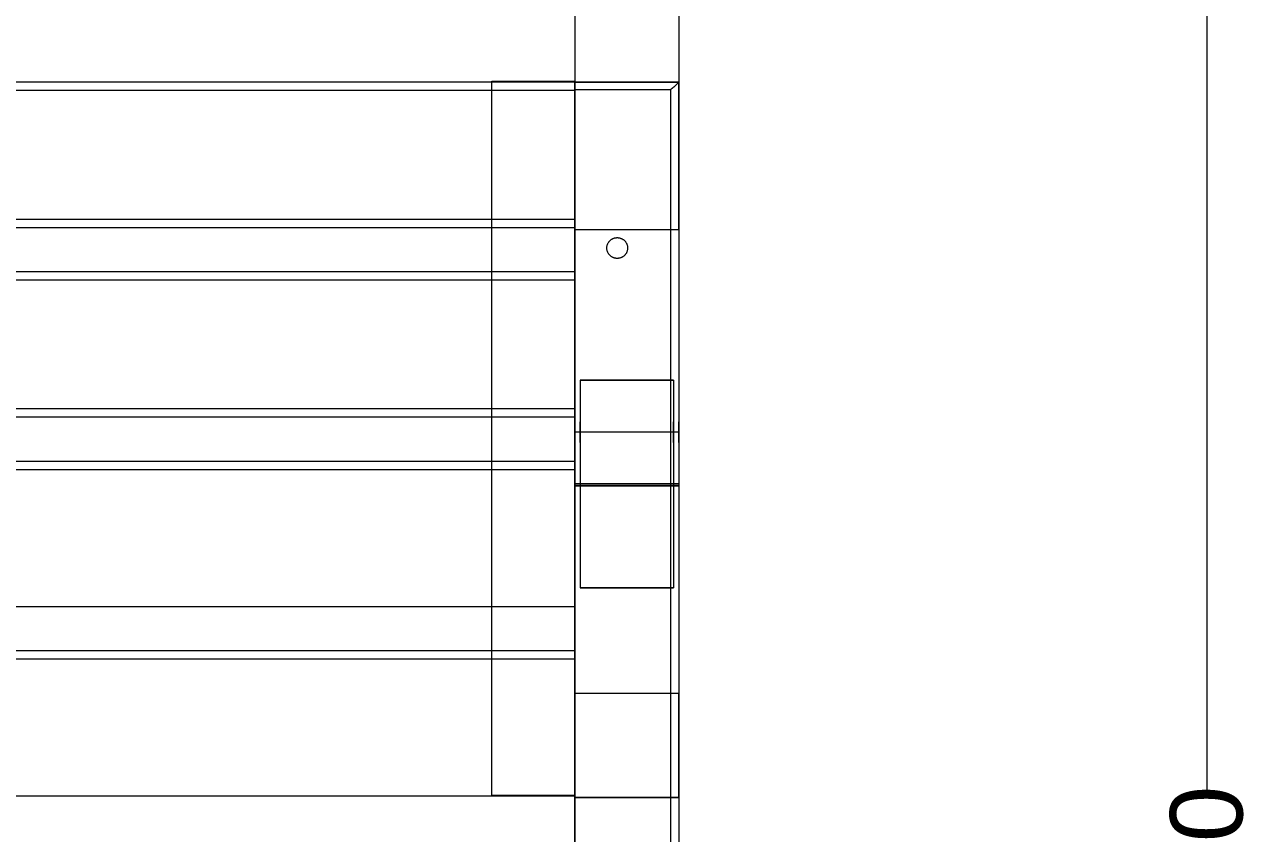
# Model space of a CAD drawing. Header units: millimetres. Extents: x 27531 to 32481, y 14140 to 19587.
# Drawn here: x 29193 to 29786, y 17953 to 18343 of the extents above; entities that cross this region are included whole.
import ezdxf

# ---------------------------------------------------------------- set-up
doc = ezdxf.new("R2010")
doc.units = ezdxf.units.MM
doc.header["$LTSCALE"] = 3
doc.layers.add('Warstwa 1', color=7, linetype='Continuous')
doc.styles.get("Standard").update_dxf_attribs({"font": 'arial.ttf'})
doc.dimstyles.new('MATEUSZ', dxfattribs={"dimtxt": 35, "dimasz": 16, "dimexe": 0.18, "dimexo": 0.0625, "dimgap": 0.09, "dimtad": 0, "dimdec": 0, "dimdsep": 46, "dimtxsty": 'Standard', "dimblk": 'DOT', "dimcen": 0.09, "dimse1": 1, "dimse2": 1, "dimadec": 0, "dimazin": 0, "dimtfac": 1, "dimtdec": 0, "dimtofl": 0, "dimtmove": 0, "dimatfit": 3, "dimfxl": 1, "dimtolj": 1, "dimtzin": 0, "dimlwd": 9, "dimlwe": 9, "dimarcsym": 0})

# ---------------------------------------------------------------- blocks, each defined once
blk = doc.blocks.new('eweq')
at = {"layer": 'Warstwa 1', "color": 7, "lineweight": 18}
for points in [[(35504.088, 16929.219), (35313.588, 16929.219)], [(35499.008, 16885.637), (35499.008, 16929.293)], [(35499.008, 16885.637), (35499.008, 16929.293)], [(35499.008, 16929.293), (35499.008, 16929.293)], [(35499.008, 16929.293), (35504.088, 16929.293)], [(35499.008, 16929.293), (35504.088, 16929.293)], [(35504.088, 16929.293), (35504.088, 16929.293)], [(35504.088, 16885.637), (35504.088, 16929.293)], [(35504.088, 16885.637), (35504.088, 16929.293)], [(35510.438, 16929.219), (35504.088, 16929.219)], [(35504.088, 16929.219), (35504.088, 16929.219)], [(35504.088, 16929.219), (35510.438, 16929.219)], [(35504.088, 16920.329), (35504.088, 16929.219)], [(35504.088, 16929.219), (35504.088, 16929.219)], [(35510.438, 16929.219), (35510.438, 16835.556)], [(35510.438, 16929.219), (35510.438, 16929.219)], [(35504.088, 16928.711), (35313.588, 16928.711)], [(35509.93, 16928.75), (35504.088, 16928.75)], [(35504.088, 16928.711), (35504.088, 16920.837)], [(35509.93, 16928.75), (35509.93, 16836.024)], [(35504.088, 16920.837), (35313.588, 16920.837)], [(35504.088, 16920.329), (35313.588, 16920.329)], [(35504.088, 16920.329), (35504.088, 16920.329)], [(35504.088, 16917.63), (35313.588, 16917.63)], [(35504.088, 16908.74), (35504.088, 16917.63)], [(35504.088, 16917.63), (35504.088, 16917.63)], [(35504.088, 16917.122), (35313.588, 16917.122)], [(35504.088, 16917.122), (35504.088, 16909.248)], [(35504.405, 16911.015), (35504.405, 16911.015)], [(35504.405, 16911.015), (35510.12, 16911.015)], [(35510.12, 16911.015), (35504.405, 16911.015)], [(35510.12, 16911.015), (35510.12, 16911.015)], [(35504.088, 16909.248), (35313.588, 16909.248)], [(35504.088, 16908.74), (35313.588, 16908.74)], [(35504.088, 16908.74), (35504.088, 16908.74)], [(35510.438, 16907.832), (35504.088, 16907.832)], [(35510.12, 16907.832), (35504.405, 16907.832)], [(35504.088, 16906.041), (35313.588, 16906.041)], [(35504.088, 16906.041), (35504.088, 16906.041)], [(35504.088, 16897.151), (35504.088, 16906.041)], [(35504.088, 16905.533), (35313.588, 16905.533)], [(35504.088, 16905.533), (35504.088, 16897.151)], [(35504.088, 16904.665), (35504.088, 16904.665)], [(35504.088, 16904.538), (35504.088, 16904.538)], [(35510.438, 16904.665), (35510.438, 16904.665)], [(35510.438, 16904.538), (35510.438, 16904.538)], [(35504.405, 16898.315), (35504.405, 16898.315)], [(35504.405, 16898.315), (35510.12, 16898.315)], [(35510.12, 16898.315), (35504.405, 16898.315)], [(35510.12, 16898.315), (35510.12, 16898.315)], [(35504.088, 16897.151), (35504.088, 16897.151)], [(35504.088, 16894.452), (35313.588, 16894.452)], [(35504.088, 16894.452), (35313.588, 16894.452)], [(35504.088, 16894.452), (35504.088, 16894.452)], [(35504.088, 16893.944), (35313.588, 16893.944)], [(35504.088, 16893.944), (35313.588, 16893.944)], [(35504.088, 16893.944), (35504.088, 16885.562)], [(35504.088, 16885.562), (35504.088, 16893.944)], [(35504.088, 16891.838), (35504.088, 16885.488)], [(35504.088, 16891.838), (35504.088, 16891.838)], [(35510.438, 16891.838), (35510.438, 16891.838)], [(35499.008, 16885.637), (35504.088, 16885.637)], [(35499.008, 16885.637), (35499.008, 16885.637)], [(35499.008, 16885.637), (35504.088, 16885.637)], [(35504.088, 16885.637), (35504.088, 16885.637)], [(35504.088, 16885.562), (35504.088, 16879.212)], [(35504.088, 16885.562), (35504.088, 16885.562)], [(35504.088, 16879.212), (35504.088, 16885.562)], [(35504.088, 16885.562), (35504.088, 16885.562)], [(35504.088, 16885.488), (35504.088, 16885.488)], [(35504.088, 16885.488), (35504.088, 16885.488)], [(35510.438, 16885.488), (35510.438, 16885.488)], [(35510.438, 16885.488), (35510.438, 16885.488)]]:
    blk.add_lwpolyline(points, dxfattribs=at)
for points in [[(35504.088, 17001.058), (35504.088, 16968.927), (35504.088, 16936.796), (35504.088, 16904.665)], [(35504.088, 17001.058), (35504.088, 16968.927), (35504.088, 16936.796), (35504.088, 16904.665)], [(35510.438, 17001.058), (35510.438, 16968.927), (35510.438, 16936.796), (35510.438, 16904.665)], [(35510.438, 17001.058), (35510.438, 16968.927), (35510.438, 16936.796), (35510.438, 16904.665)], [(35504.088, 16929.219), (35440.588, 16929.219), (35377.088, 16929.219), (35313.588, 16929.219)], [(35504.088, 16929.219), (35504.088, 16897.998), (35504.088, 16866.777), (35504.088, 16835.556)], [(35510.438, 16929.219), (35508.321, 16929.219), (35506.204, 16929.219), (35504.088, 16929.219)], [(35504.088, 16929.219), (35504.088, 16916.758), (35504.088, 16904.298), (35504.088, 16891.838)], [(35504.088, 16929.219), (35504.088, 16926.215), (35504.088, 16923.211), (35504.088, 16920.208)], [(35510.438, 16929.219), (35510.438, 16897.998), (35510.438, 16866.777), (35510.438, 16835.556)], [(35510.438, 16920.208), (35510.438, 16923.211), (35510.438, 16926.215), (35510.438, 16929.219)], [(35510.438, 16929.219), (35510.438, 16916.758), (35510.438, 16904.298), (35510.438, 16891.838)], [(35504.088, 16928.75), (35504.088, 16897.842), (35504.088, 16866.933), (35504.088, 16836.024)], [(35504.088, 16920.329), (35440.588, 16920.329), (35377.088, 16920.329), (35313.588, 16920.329)], [(35504.088, 16920.208), (35506.204, 16920.208), (35508.321, 16920.208), (35510.438, 16920.208)], [(35504.088, 16920.208), (35504.088, 16908.634), (35504.088, 16897.061), (35504.088, 16885.488)], [(35510.438, 16920.208), (35510.438, 16908.634), (35510.438, 16897.061), (35510.438, 16885.488)], [(35504.088, 16917.63), (35440.588, 16917.63), (35377.088, 16917.63), (35313.588, 16917.63)], [(35504.405, 16911.015), (35504.405, 16906.782), (35504.405, 16902.548), (35504.405, 16898.315)], [(35504.405, 16911.015), (35504.405, 16906.782), (35504.405, 16902.548), (35504.405, 16898.315)], [(35510.12, 16911.015), (35510.12, 16906.782), (35510.12, 16902.548), (35510.12, 16898.315)], [(35510.12, 16911.015), (35510.12, 16906.782), (35510.12, 16902.548), (35510.12, 16898.315)], [(35504.088, 16908.74), (35440.588, 16908.74), (35377.088, 16908.74), (35313.588, 16908.74)], [(35504.088, 16906.041), (35440.588, 16906.041), (35377.088, 16906.041), (35313.588, 16906.041)], [(35510.438, 16904.665), (35508.321, 16904.665), (35506.204, 16904.665), (35504.088, 16904.665)], [(35504.088, 16904.665), (35506.204, 16904.665), (35508.321, 16904.665), (35510.438, 16904.665)], [(35510.438, 16904.538), (35508.321, 16904.538), (35506.204, 16904.538), (35504.088, 16904.538)], [(35504.088, 16904.538), (35504.088, 16898.188), (35504.088, 16891.838), (35504.088, 16885.488)], [(35504.088, 16904.538), (35504.088, 16898.188), (35504.088, 16891.838), (35504.088, 16885.488)], [(35504.088, 16904.538), (35506.204, 16904.538), (35508.321, 16904.538), (35510.438, 16904.538)], [(35510.438, 16904.538), (35510.438, 16898.188), (35510.438, 16891.838), (35510.438, 16885.488)], [(35510.438, 16904.538), (35510.438, 16898.188), (35510.438, 16891.838), (35510.438, 16885.488)], [(35504.088, 16897.151), (35440.588, 16897.151), (35377.088, 16897.151), (35313.588, 16897.151)], [(35504.088, 16897.151), (35440.588, 16897.151), (35377.088, 16897.151), (35313.588, 16897.151)], [(35510.438, 16891.838), (35508.321, 16891.838), (35506.204, 16891.838), (35504.088, 16891.838)], [(35504.088, 16891.838), (35504.088, 16889.721), (35504.088, 16887.605), (35504.088, 16885.488)], [(35510.438, 16891.838), (35508.321, 16891.838), (35506.204, 16891.838), (35504.088, 16891.838)], [(35510.438, 16891.838), (35508.321, 16891.838), (35506.204, 16891.838), (35504.088, 16891.838)], [(35504.088, 16891.838), (35504.088, 16889.721), (35504.088, 16887.605), (35504.088, 16885.488)], [(35510.438, 16891.838), (35510.438, 16889.721), (35510.438, 16887.605), (35510.438, 16885.488)], [(35510.438, 16885.488), (35510.438, 16887.605), (35510.438, 16889.721), (35510.438, 16891.838)], [(35510.438, 16885.488), (35510.438, 16887.605), (35510.438, 16889.721), (35510.438, 16891.838)], [(35504.088, 16885.562), (35440.588, 16885.562), (35377.088, 16885.562), (35313.588, 16885.562)], [(35504.088, 16885.562), (35440.588, 16885.562), (35377.088, 16885.562), (35313.588, 16885.562)], [(35504.088, 16885.562), (35440.588, 16885.562), (35377.088, 16885.562), (35313.588, 16885.562)], [(35504.088, 16885.562), (35440.588, 16885.562), (35377.088, 16885.562), (35313.588, 16885.562)], [(35504.088, 16885.488), (35506.204, 16885.488), (35508.321, 16885.488), (35510.438, 16885.488)], [(35504.088, 16885.488), (35506.204, 16885.488), (35508.321, 16885.488), (35510.438, 16885.488)], [(35504.088, 16885.488), (35506.204, 16885.488), (35508.321, 16885.488), (35510.438, 16885.488)], [(35510.438, 16885.488), (35508.321, 16885.488), (35506.204, 16885.488), (35504.088, 16885.488)], [(35504.088, 16885.488), (35506.204, 16885.488), (35508.321, 16885.488), (35510.438, 16885.488)]]:
    blk.add_open_spline(points, degree=3, dxfattribs=at)
for points, knots in [([(35504.088, 16929.219), (35504.088, 16929.219), (35504.088, 16929.215), (35504.088, 16929.209), (35504.088, 16929.203), (35504.088, 16929.193), (35504.088, 16929.181), (35504.088, 16929.168), (35504.088, 16929.153), (35504.088, 16929.135), (35504.088, 16929.117), (35504.088, 16929.096), (35504.088, 16929.074), (35504.088, 16929.051), (35504.088, 16929.027), (35504.088, 16929), (35504.088, 16928.973), (35504.088, 16928.946), (35504.088, 16928.917), (35504.088, 16928.861), (35504.088, 16928.81), (35504.088, 16928.75)], [0, 0, 0, 0, 1, 1, 1, 2, 2, 2, 3, 3, 3, 4, 4, 4, 5, 5, 5, 6, 6, 6, 7, 7, 7, 7]), ([(35504.088, 16928.711), (35504.088, 16928.766), (35504.088, 16928.831), (35504.088, 16928.883), (35504.088, 16928.936), (35504.088, 16928.99), (35504.088, 16929.033), (35504.088, 16929.077), (35504.088, 16929.115), (35504.088, 16929.145), (35504.088, 16929.175), (35504.088, 16929.195), (35504.088, 16929.207), (35504.088, 16929.215), (35504.088, 16929.219), (35504.088, 16929.219)], [0, 0, 0, 0, 1, 1, 1, 2, 2, 2, 3, 3, 3, 4, 4, 4, 5, 5, 5, 5]), ([(35510.438, 16929.219), (35510.438, 16929.219), (35510.43, 16929.211), (35510.418, 16929.2), (35510.406, 16929.189), (35510.387, 16929.172), (35510.366, 16929.153), (35510.346, 16929.134), (35510.321, 16929.111), (35510.296, 16929.088), (35510.27, 16929.064), (35510.242, 16929.039), (35510.213, 16929.012), (35510.185, 16928.985), (35510.155, 16928.958), (35510.125, 16928.93), (35510.094, 16928.902), (35510.064, 16928.874), (35510.032, 16928.845), (35510.001, 16928.816), (35509.962, 16928.78), (35509.93, 16928.75)], [0, 0, 0, 0, 1, 1, 1, 2, 2, 2, 3, 3, 3, 4, 4, 4, 5, 5, 5, 6, 6, 6, 7, 7, 7, 7]), ([(35504.088, 16920.329), (35504.088, 16920.329), (35504.088, 16920.34), (35504.088, 16920.359), (35504.088, 16920.378), (35504.088, 16920.409), (35504.088, 16920.444), (35504.088, 16920.48), (35504.088, 16920.524), (35504.088, 16920.573), (35504.088, 16920.622), (35504.088, 16920.672), (35504.088, 16920.729), (35504.088, 16920.765), (35504.088, 16920.799), (35504.088, 16920.837)], [0, 0, 0, 0, 1, 1, 1, 2, 2, 2, 3, 3, 3, 4, 4, 4, 5, 5, 5, 5]), ([(35506.037, 16919.085), (35506.037, 16919.066), (35506.037, 16919.066), (35506.038, 16919.047), (35506.039, 16919.028), (35506.041, 16919.009), (35506.044, 16918.991), (35506.047, 16918.966), (35506.049, 16918.959), (35506.055, 16918.935), (35506.06, 16918.913), (35506.063, 16918.901), (35506.071, 16918.88), (35506.077, 16918.86), (35506.083, 16918.847), (35506.091, 16918.827), (35506.1, 16918.808), (35506.106, 16918.795), (35506.117, 16918.777), (35506.126, 16918.759), (35506.135, 16918.745), (35506.146, 16918.729), (35506.157, 16918.712), (35506.167, 16918.699), (35506.18, 16918.683), (35506.193, 16918.668), (35506.204, 16918.655), (35506.218, 16918.641), (35506.231, 16918.627), (35506.244, 16918.615), (35506.259, 16918.602), (35506.274, 16918.59), (35506.287, 16918.579), (35506.303, 16918.568), (35506.319, 16918.557), (35506.334, 16918.547), (35506.351, 16918.537), (35506.367, 16918.527), (35506.383, 16918.519), (35506.4, 16918.511), (35506.418, 16918.503), (35506.434, 16918.496), (35506.452, 16918.489), (35506.47, 16918.483), (35506.487, 16918.477), (35506.506, 16918.472), (35506.524, 16918.467), (35506.542, 16918.463), (35506.561, 16918.46), (35506.579, 16918.457), (35506.597, 16918.454), (35506.616, 16918.453), (35506.635, 16918.451), (35506.653, 16918.45), (35506.672, 16918.45), (35506.691, 16918.45), (35506.71, 16918.451), (35506.729, 16918.453), (35506.748, 16918.454), (35506.767, 16918.457), (35506.785, 16918.46), (35506.804, 16918.464), (35506.823, 16918.468), (35506.841, 16918.473), (35506.859, 16918.478), (35506.877, 16918.484), (35506.895, 16918.491), (35506.912, 16918.497), (35506.93, 16918.505), (35506.947, 16918.513), (35506.964, 16918.521), (35506.981, 16918.53), (35506.997, 16918.54), (35507.013, 16918.549), (35507.029, 16918.56), (35507.044, 16918.571), (35507.059, 16918.582), (35507.075, 16918.594), (35507.088, 16918.606), (35507.102, 16918.618), (35507.117, 16918.632), (35507.129, 16918.645), (35507.142, 16918.658), (35507.155, 16918.673), (35507.167, 16918.687), (35507.178, 16918.701), (35507.19, 16918.718), (35507.2, 16918.733), (35507.21, 16918.747), (35507.221, 16918.766), (35507.229, 16918.781), (35507.237, 16918.796), (35507.247, 16918.816), (35507.254, 16918.832), (35507.26, 16918.847), (35507.269, 16918.868), (35507.274, 16918.884), (35507.279, 16918.899), (35507.286, 16918.922), (35507.289, 16918.938), (35507.293, 16918.953), (35507.298, 16918.978), (35507.3, 16918.993), (35507.302, 16919.006), (35507.305, 16919.036), (35507.306, 16919.049), (35507.306, 16919.058), (35507.307, 16919.096), (35507.306, 16919.105), (35507.306, 16919.118), (35507.305, 16919.13), (35507.304, 16919.143), (35507.301, 16919.17), (35507.301, 16919.172), (35507.296, 16919.199), (35507.292, 16919.222), (35507.29, 16919.232), (35507.284, 16919.254), (35507.278, 16919.276), (35507.274, 16919.288), (35507.266, 16919.308), (35507.259, 16919.328), (35507.253, 16919.342), (35507.244, 16919.361), (35507.235, 16919.379), (35507.227, 16919.393), (35507.217, 16919.411), (35507.206, 16919.428), (35507.198, 16919.441), (35507.186, 16919.458), (35507.174, 16919.474), (35507.164, 16919.487), (35507.151, 16919.502), (35507.138, 16919.517), (35507.126, 16919.529), (35507.112, 16919.543), (35507.097, 16919.557), (35507.084, 16919.568), (35507.069, 16919.58), (35507.054, 16919.592), (35507.04, 16919.603), (35507.024, 16919.614), (35507.008, 16919.624), (35506.992, 16919.633), (35506.975, 16919.643), (35506.959, 16919.652), (35506.943, 16919.66), (35506.925, 16919.667), (35506.907, 16919.675), (35506.891, 16919.681), (35506.872, 16919.687), (35506.854, 16919.693), (35506.837, 16919.698), (35506.818, 16919.703), (35506.8, 16919.707), (35506.782, 16919.711), (35506.763, 16919.713), (35506.745, 16919.716), (35506.726, 16919.718), (35506.708, 16919.719), (35506.689, 16919.72), (35506.67, 16919.72), (35506.652, 16919.72), (35506.633, 16919.719), (35506.614, 16919.718), (35506.595, 16919.715), (35506.576, 16919.713), (35506.557, 16919.71), (35506.539, 16919.706), (35506.52, 16919.702), (35506.502, 16919.697), (35506.484, 16919.692), (35506.466, 16919.686), (35506.447, 16919.68), (35506.43, 16919.672), (35506.413, 16919.665), (35506.395, 16919.657), (35506.379, 16919.649), (35506.362, 16919.64), (35506.345, 16919.63), (35506.33, 16919.62), (35506.314, 16919.61), (35506.298, 16919.599), (35506.284, 16919.588), (35506.269, 16919.577), (35506.254, 16919.564), (35506.24, 16919.551), (35506.227, 16919.539), (35506.213, 16919.524), (35506.201, 16919.511), (35506.189, 16919.498), (35506.175, 16919.482), (35506.165, 16919.468), (35506.154, 16919.453), (35506.142, 16919.436), (35506.133, 16919.421), (35506.124, 16919.406), (35506.113, 16919.388), (35506.105, 16919.372), (35506.097, 16919.357), (35506.088, 16919.337), (35506.082, 16919.321), (35506.076, 16919.305), (35506.068, 16919.284), (35506.063, 16919.268), (35506.059, 16919.252), (35506.053, 16919.229), (35506.05, 16919.213), (35506.047, 16919.199), (35506.042, 16919.173), (35506.041, 16919.158), (35506.039, 16919.146), (35506.037, 16919.114), (35506.037, 16919.102), (35506.037, 16919.098), (35506.037, 16919.09), (35506.037, 16919.085)], [0, 0, 0, 0, 1, 1, 1, 2, 2, 2, 3, 3, 3, 4, 4, 4, 5, 5, 5, 6, 6, 6, 7, 7, 7, 8, 8, 8, 9, 9, 9, 10, 10, 10, 11, 11, 11, 12, 12, 12, 13, 13, 13, 14, 14, 14, 15, 15, 15, 16, 16, 16, 17, 17, 17, 18, 18, 18, 19, 19, 19, 20, 20, 20, 21, 21, 21, 22, 22, 22, 23, 23, 23, 24, 24, 24, 25, 25, 25, 26, 26, 26, 27, 27, 27, 28, 28, 28, 29, 29, 29, 30, 30, 30, 31, 31, 31, 32, 32, 32, 33, 33, 33, 34, 34, 34, 35, 35, 35, 36, 36, 36, 37, 37, 37, 38, 38, 38, 39, 39, 39, 40, 40, 40, 41, 41, 41, 42, 42, 42, 43, 43, 43, 44, 44, 44, 45, 45, 45, 46, 46, 46, 47, 47, 47, 48, 48, 48, 49, 49, 49, 50, 50, 50, 51, 51, 51, 52, 52, 52, 53, 53, 53, 54, 54, 54, 55, 55, 55, 56, 56, 56, 57, 57, 57, 58, 58, 58, 59, 59, 59, 60, 60, 60, 61, 61, 61, 62, 62, 62, 63, 63, 63, 64, 64, 64, 65, 65, 65, 66, 66, 66, 67, 67, 67, 68, 68, 68, 69, 69, 69, 70, 70, 70, 71, 71, 71, 72, 72, 72, 72]), ([(35506.037, 16919.085), (35506.037, 16919.066), (35506.037, 16919.066), (35506.038, 16919.047), (35506.039, 16919.028), (35506.041, 16919.009), (35506.044, 16918.991), (35506.047, 16918.966), (35506.049, 16918.959), (35506.055, 16918.935), (35506.06, 16918.913), (35506.063, 16918.901), (35506.071, 16918.88), (35506.077, 16918.86), (35506.083, 16918.847), (35506.091, 16918.827), (35506.1, 16918.808), (35506.106, 16918.795), (35506.117, 16918.777), (35506.126, 16918.759), (35506.135, 16918.745), (35506.146, 16918.729), (35506.157, 16918.712), (35506.167, 16918.699), (35506.18, 16918.683), (35506.193, 16918.668), (35506.204, 16918.655), (35506.218, 16918.641), (35506.231, 16918.627), (35506.244, 16918.615), (35506.259, 16918.602), (35506.274, 16918.59), (35506.287, 16918.579), (35506.303, 16918.568), (35506.319, 16918.557), (35506.334, 16918.547), (35506.351, 16918.537), (35506.367, 16918.527), (35506.383, 16918.519), (35506.4, 16918.511), (35506.418, 16918.503), (35506.434, 16918.496), (35506.452, 16918.489), (35506.47, 16918.483), (35506.487, 16918.477), (35506.506, 16918.472), (35506.524, 16918.467), (35506.542, 16918.463), (35506.561, 16918.46), (35506.579, 16918.457), (35506.597, 16918.454), (35506.616, 16918.453), (35506.635, 16918.451), (35506.653, 16918.45), (35506.672, 16918.45), (35506.691, 16918.45), (35506.71, 16918.451), (35506.729, 16918.453), (35506.748, 16918.454), (35506.767, 16918.457), (35506.785, 16918.46), (35506.804, 16918.464), (35506.823, 16918.468), (35506.841, 16918.473), (35506.859, 16918.478), (35506.877, 16918.484), (35506.895, 16918.491), (35506.912, 16918.497), (35506.93, 16918.505), (35506.947, 16918.513), (35506.964, 16918.521), (35506.981, 16918.53), (35506.997, 16918.54), (35507.013, 16918.549), (35507.029, 16918.56), (35507.044, 16918.571), (35507.059, 16918.582), (35507.075, 16918.594), (35507.088, 16918.606), (35507.102, 16918.618), (35507.117, 16918.632), (35507.129, 16918.645), (35507.142, 16918.658), (35507.155, 16918.673), (35507.167, 16918.687), (35507.178, 16918.701), (35507.19, 16918.718), (35507.2, 16918.733), (35507.21, 16918.747), (35507.221, 16918.766), (35507.229, 16918.781), (35507.237, 16918.796), (35507.247, 16918.816), (35507.254, 16918.832), (35507.26, 16918.847), (35507.269, 16918.868), (35507.274, 16918.884), (35507.279, 16918.899), (35507.286, 16918.922), (35507.289, 16918.938), (35507.293, 16918.953), (35507.298, 16918.978), (35507.3, 16918.993), (35507.302, 16919.006), (35507.305, 16919.036), (35507.306, 16919.049), (35507.306, 16919.058), (35507.307, 16919.096), (35507.306, 16919.105), (35507.306, 16919.118), (35507.305, 16919.13), (35507.304, 16919.143), (35507.301, 16919.17), (35507.301, 16919.172), (35507.296, 16919.199), (35507.292, 16919.222), (35507.29, 16919.232), (35507.284, 16919.254), (35507.278, 16919.276), (35507.274, 16919.288), (35507.266, 16919.308), (35507.259, 16919.328), (35507.253, 16919.342), (35507.244, 16919.361), (35507.235, 16919.379), (35507.227, 16919.393), (35507.217, 16919.411), (35507.206, 16919.428), (35507.198, 16919.441), (35507.186, 16919.458), (35507.174, 16919.474), (35507.164, 16919.487), (35507.151, 16919.502), (35507.138, 16919.517), (35507.126, 16919.529), (35507.112, 16919.543), (35507.097, 16919.557), (35507.084, 16919.568), (35507.069, 16919.58), (35507.054, 16919.592), (35507.04, 16919.603), (35507.024, 16919.614), (35507.008, 16919.624), (35506.992, 16919.633), (35506.975, 16919.643), (35506.959, 16919.652), (35506.943, 16919.66), (35506.925, 16919.667), (35506.907, 16919.675), (35506.891, 16919.681), (35506.872, 16919.687), (35506.854, 16919.693), (35506.837, 16919.698), (35506.818, 16919.703), (35506.8, 16919.707), (35506.782, 16919.711), (35506.763, 16919.713), (35506.745, 16919.716), (35506.726, 16919.718), (35506.708, 16919.719), (35506.689, 16919.72), (35506.67, 16919.72), (35506.652, 16919.72), (35506.633, 16919.719), (35506.614, 16919.718), (35506.595, 16919.715), (35506.576, 16919.713), (35506.557, 16919.71), (35506.539, 16919.706), (35506.52, 16919.702), (35506.502, 16919.697), (35506.484, 16919.692), (35506.466, 16919.686), (35506.447, 16919.68), (35506.43, 16919.672), (35506.413, 16919.665), (35506.395, 16919.657), (35506.379, 16919.649), (35506.362, 16919.64), (35506.345, 16919.63), (35506.33, 16919.62), (35506.314, 16919.61), (35506.298, 16919.599), (35506.284, 16919.588), (35506.269, 16919.577), (35506.254, 16919.564), (35506.24, 16919.551), (35506.227, 16919.539), (35506.213, 16919.524), (35506.201, 16919.511), (35506.189, 16919.498), (35506.175, 16919.482), (35506.165, 16919.468), (35506.154, 16919.453), (35506.142, 16919.436), (35506.133, 16919.421), (35506.124, 16919.406), (35506.113, 16919.388), (35506.105, 16919.372), (35506.097, 16919.357), (35506.088, 16919.337), (35506.082, 16919.321), (35506.076, 16919.305), (35506.068, 16919.284), (35506.063, 16919.268), (35506.059, 16919.252), (35506.053, 16919.229), (35506.05, 16919.213), (35506.047, 16919.199), (35506.042, 16919.173), (35506.041, 16919.158), (35506.039, 16919.146), (35506.037, 16919.114), (35506.037, 16919.102), (35506.037, 16919.098), (35506.037, 16919.09), (35506.037, 16919.085)], [0, 0, 0, 0, 1, 1, 1, 2, 2, 2, 3, 3, 3, 4, 4, 4, 5, 5, 5, 6, 6, 6, 7, 7, 7, 8, 8, 8, 9, 9, 9, 10, 10, 10, 11, 11, 11, 12, 12, 12, 13, 13, 13, 14, 14, 14, 15, 15, 15, 16, 16, 16, 17, 17, 17, 18, 18, 18, 19, 19, 19, 20, 20, 20, 21, 21, 21, 22, 22, 22, 23, 23, 23, 24, 24, 24, 25, 25, 25, 26, 26, 26, 27, 27, 27, 28, 28, 28, 29, 29, 29, 30, 30, 30, 31, 31, 31, 32, 32, 32, 33, 33, 33, 34, 34, 34, 35, 35, 35, 36, 36, 36, 37, 37, 37, 38, 38, 38, 39, 39, 39, 40, 40, 40, 41, 41, 41, 42, 42, 42, 43, 43, 43, 44, 44, 44, 45, 45, 45, 46, 46, 46, 47, 47, 47, 48, 48, 48, 49, 49, 49, 50, 50, 50, 51, 51, 51, 52, 52, 52, 53, 53, 53, 54, 54, 54, 55, 55, 55, 56, 56, 56, 57, 57, 57, 58, 58, 58, 59, 59, 59, 60, 60, 60, 61, 61, 61, 62, 62, 62, 63, 63, 63, 64, 64, 64, 65, 65, 65, 66, 66, 66, 67, 67, 67, 68, 68, 68, 69, 69, 69, 70, 70, 70, 71, 71, 71, 72, 72, 72, 72]), ([(35504.088, 16917.122), (35504.088, 16917.177), (35504.088, 16917.243), (35504.088, 16917.295), (35504.088, 16917.347), (35504.088, 16917.401), (35504.088, 16917.445), (35504.088, 16917.489), (35504.088, 16917.526), (35504.088, 16917.556), (35504.088, 16917.586), (35504.088, 16917.606), (35504.088, 16917.618), (35504.088, 16917.626), (35504.088, 16917.63), (35504.088, 16917.63)], [0, 0, 0, 0, 1, 1, 1, 2, 2, 2, 3, 3, 3, 4, 4, 4, 5, 5, 5, 5]), ([(35504.088, 16908.74), (35504.088, 16908.74), (35504.088, 16908.751), (35504.088, 16908.77), (35504.088, 16908.789), (35504.088, 16908.82), (35504.088, 16908.856), (35504.088, 16908.892), (35504.088, 16908.935), (35504.088, 16908.984), (35504.088, 16909.033), (35504.088, 16909.083), (35504.088, 16909.14), (35504.088, 16909.177), (35504.088, 16909.21), (35504.088, 16909.248)], [0, 0, 0, 0, 1, 1, 1, 2, 2, 2, 3, 3, 3, 4, 4, 4, 5, 5, 5, 5]), ([(35504.088, 16907.832), (35504.088, 16907.813), (35504.088, 16907.813), (35504.088, 16907.794), (35504.088, 16907.775), (35504.088, 16907.756), (35504.088, 16907.737), (35504.088, 16907.713), (35504.088, 16907.705), (35504.088, 16907.681), (35504.088, 16907.66), (35504.088, 16907.648), (35504.088, 16907.627), (35504.088, 16907.607), (35504.088, 16907.593), (35504.088, 16907.574), (35504.088, 16907.555), (35504.088, 16907.541), (35504.088, 16907.523), (35504.088, 16907.505), (35504.088, 16907.492), (35504.088, 16907.475), (35504.088, 16907.458), (35504.088, 16907.445), (35504.088, 16907.43), (35504.088, 16907.414), (35504.088, 16907.402), (35504.088, 16907.388), (35504.088, 16907.373), (35504.088, 16907.362), (35504.088, 16907.349), (35504.088, 16907.336), (35504.088, 16907.326), (35504.088, 16907.314), (35504.088, 16907.303), (35504.088, 16907.293), (35504.088, 16907.284), (35504.088, 16907.274), (35504.088, 16907.266), (35504.088, 16907.257), (35504.088, 16907.249), (35504.088, 16907.242), (35504.088, 16907.236), (35504.088, 16907.229), (35504.088, 16907.224), (35504.088, 16907.219), (35504.088, 16907.214), (35504.088, 16907.21), (35504.088, 16907.206), (35504.088, 16907.203), (35504.088, 16907.201), (35504.088, 16907.199), (35504.088, 16907.197), (35504.088, 16907.197), (35504.088, 16907.197), (35504.088, 16907.197), (35504.088, 16907.197), (35504.088, 16907.199), (35504.088, 16907.201), (35504.088, 16907.203), (35504.088, 16907.207), (35504.088, 16907.21), (35504.088, 16907.214), (35504.088, 16907.22), (35504.088, 16907.224), (35504.088, 16907.23), (35504.088, 16907.237), (35504.088, 16907.244), (35504.088, 16907.251), (35504.088, 16907.259), (35504.088, 16907.267), (35504.088, 16907.277), (35504.088, 16907.286), (35504.088, 16907.296), (35504.088, 16907.307), (35504.088, 16907.317), (35504.088, 16907.328), (35504.088, 16907.341), (35504.088, 16907.352), (35504.088, 16907.364), (35504.088, 16907.378), (35504.088, 16907.391), (35504.088, 16907.404), (35504.088, 16907.42), (35504.088, 16907.434), (35504.088, 16907.448), (35504.088, 16907.464), (35504.088, 16907.479), (35504.088, 16907.494), (35504.088, 16907.512), (35504.088, 16907.527), (35504.088, 16907.543), (35504.088, 16907.562), (35504.088, 16907.578), (35504.088, 16907.593), (35504.088, 16907.615), (35504.088, 16907.63), (35504.088, 16907.646), (35504.088, 16907.669), (35504.088, 16907.684), (35504.088, 16907.699), (35504.088, 16907.724), (35504.088, 16907.74), (35504.088, 16907.753), (35504.088, 16907.782), (35504.088, 16907.795), (35504.088, 16907.804), (35504.088, 16907.843), (35504.088, 16907.851), (35504.088, 16907.864), (35504.088, 16907.877), (35504.088, 16907.889), (35504.088, 16907.917), (35504.088, 16907.918), (35504.088, 16907.946), (35504.088, 16907.969), (35504.088, 16907.978), (35504.088, 16908.001), (35504.088, 16908.022), (35504.088, 16908.034), (35504.088, 16908.055), (35504.088, 16908.075), (35504.088, 16908.088), (35504.088, 16908.107), (35504.088, 16908.126), (35504.088, 16908.139), (35504.088, 16908.157), (35504.088, 16908.174), (35504.088, 16908.188), (35504.088, 16908.204), (35504.088, 16908.22), (35504.088, 16908.233), (35504.088, 16908.248), (35504.088, 16908.263), (35504.088, 16908.276), (35504.088, 16908.289), (35504.088, 16908.303), (35504.088, 16908.314), (35504.088, 16908.327), (35504.088, 16908.339), (35504.088, 16908.349), (35504.088, 16908.36), (35504.088, 16908.371), (35504.088, 16908.38), (35504.088, 16908.389), (35504.088, 16908.398), (35504.088, 16908.406), (35504.088, 16908.414), (35504.088, 16908.421), (35504.088, 16908.428), (35504.088, 16908.434), (35504.088, 16908.44), (35504.088, 16908.445), (35504.088, 16908.449), (35504.088, 16908.454), (35504.088, 16908.457), (35504.088, 16908.46), (35504.088, 16908.463), (35504.088, 16908.464), (35504.088, 16908.466), (35504.088, 16908.467), (35504.088, 16908.467), (35504.088, 16908.466), (35504.088, 16908.466), (35504.088, 16908.464), (35504.088, 16908.462), (35504.088, 16908.46), (35504.088, 16908.456), (35504.088, 16908.452), (35504.088, 16908.449), (35504.088, 16908.444), (35504.088, 16908.438), (35504.088, 16908.433), (35504.088, 16908.426), (35504.088, 16908.419), (35504.088, 16908.412), (35504.088, 16908.404), (35504.088, 16908.395), (35504.088, 16908.387), (35504.088, 16908.377), (35504.088, 16908.367), (35504.088, 16908.357), (35504.088, 16908.345), (35504.088, 16908.334), (35504.088, 16908.323), (35504.088, 16908.31), (35504.088, 16908.298), (35504.088, 16908.285), (35504.088, 16908.271), (35504.088, 16908.257), (35504.088, 16908.244), (35504.088, 16908.228), (35504.088, 16908.214), (35504.088, 16908.2), (35504.088, 16908.183), (35504.088, 16908.168), (35504.088, 16908.153), (35504.088, 16908.134), (35504.088, 16908.118), (35504.088, 16908.103), (35504.088, 16908.083), (35504.088, 16908.067), (35504.088, 16908.052), (35504.088, 16908.03), (35504.088, 16908.014), (35504.088, 16907.999), (35504.088, 16907.975), (35504.088, 16907.96), (35504.088, 16907.945), (35504.088, 16907.919), (35504.088, 16907.904), (35504.088, 16907.893), (35504.088, 16907.861), (35504.088, 16907.849), (35504.088, 16907.844), (35504.088, 16907.836), (35504.088, 16907.832)], [0, 0, 0, 0, 1, 1, 1, 2, 2, 2, 3, 3, 3, 4, 4, 4, 5, 5, 5, 6, 6, 6, 7, 7, 7, 8, 8, 8, 9, 9, 9, 10, 10, 10, 11, 11, 11, 12, 12, 12, 13, 13, 13, 14, 14, 14, 15, 15, 15, 16, 16, 16, 17, 17, 17, 18, 18, 18, 19, 19, 19, 20, 20, 20, 21, 21, 21, 22, 22, 22, 23, 23, 23, 24, 24, 24, 25, 25, 25, 26, 26, 26, 27, 27, 27, 28, 28, 28, 29, 29, 29, 30, 30, 30, 31, 31, 31, 32, 32, 32, 33, 33, 33, 34, 34, 34, 35, 35, 35, 36, 36, 36, 37, 37, 37, 38, 38, 38, 39, 39, 39, 40, 40, 40, 41, 41, 41, 42, 42, 42, 43, 43, 43, 44, 44, 44, 45, 45, 45, 46, 46, 46, 47, 47, 47, 48, 48, 48, 49, 49, 49, 50, 50, 50, 51, 51, 51, 52, 52, 52, 53, 53, 53, 54, 54, 54, 55, 55, 55, 56, 56, 56, 57, 57, 57, 58, 58, 58, 59, 59, 59, 60, 60, 60, 61, 61, 61, 62, 62, 62, 63, 63, 63, 64, 64, 64, 65, 65, 65, 66, 66, 66, 67, 67, 67, 68, 68, 68, 69, 69, 69, 70, 70, 70, 71, 71, 71, 72, 72, 72, 72]), ([(35504.405, 16907.832), (35504.405, 16907.787), (35504.405, 16907.746), (35504.405, 16907.702), (35504.405, 16907.657), (35504.405, 16907.622), (35504.405, 16907.58), (35504.405, 16907.537), (35504.405, 16907.506), (35504.405, 16907.468), (35504.405, 16907.43), (35504.405, 16907.403), (35504.405, 16907.371), (35504.405, 16907.34), (35504.405, 16907.317), (35504.405, 16907.293), (35504.405, 16907.27), (35504.405, 16907.253), (35504.405, 16907.237), (35504.405, 16907.222), (35504.405, 16907.212), (35504.405, 16907.205), (35504.405, 16907.198), (35504.405, 16907.195), (35504.405, 16907.197), (35504.405, 16907.198), (35504.405, 16907.205), (35504.405, 16907.215), (35504.405, 16907.225), (35504.405, 16907.24), (35504.405, 16907.258), (35504.405, 16907.276), (35504.405, 16907.3), (35504.405, 16907.324), (35504.405, 16907.348), (35504.405, 16907.381), (35504.405, 16907.411), (35504.405, 16907.44), (35504.405, 16907.48), (35504.405, 16907.514), (35504.405, 16907.547), (35504.405, 16907.592), (35504.405, 16907.629), (35504.405, 16907.665), (35504.405, 16907.713), (35504.405, 16907.751), (35504.405, 16907.791), (35504.405, 16907.836), (35504.405, 16907.877), (35504.405, 16907.922), (35504.405, 16907.961), (35504.405, 16908.004), (35504.405, 16908.049), (35504.405, 16908.082), (35504.405, 16908.124), (35504.405, 16908.165), (35504.405, 16908.195), (35504.405, 16908.231), (35504.405, 16908.266), (35504.405, 16908.292), (35504.405, 16908.321), (35504.405, 16908.35), (35504.405, 16908.371), (35504.405, 16908.392), (35504.405, 16908.412), (35504.405, 16908.427), (35504.405, 16908.44), (35504.405, 16908.452), (35504.405, 16908.46), (35504.405, 16908.464), (35504.405, 16908.468), (35504.405, 16908.467), (35504.405, 16908.463), (35504.405, 16908.458), (35504.405, 16908.449), (35504.405, 16908.436), (35504.405, 16908.424), (35504.405, 16908.405), (35504.405, 16908.385), (35504.405, 16908.365), (35504.405, 16908.338), (35504.405, 16908.311), (35504.405, 16908.285), (35504.405, 16908.25), (35504.405, 16908.219), (35504.405, 16908.188), (35504.405, 16908.146), (35504.405, 16908.111), (35504.405, 16908.077), (35504.405, 16908.03), (35504.405, 16907.993), (35504.405, 16907.955), (35504.405, 16907.908), (35504.405, 16907.869), (35504.405, 16907.857), (35504.405, 16907.844), (35504.405, 16907.832)], [0, 0, 0, 0, 1, 1, 1, 2, 2, 2, 3, 3, 3, 4, 4, 4, 5, 5, 5, 6, 6, 6, 7, 7, 7, 8, 8, 8, 9, 9, 9, 10, 10, 10, 11, 11, 11, 12, 12, 12, 13, 13, 13, 14, 14, 14, 15, 15, 15, 16, 16, 16, 17, 17, 17, 18, 18, 18, 19, 19, 19, 20, 20, 20, 21, 21, 21, 22, 22, 22, 23, 23, 23, 24, 24, 24, 25, 25, 25, 26, 26, 26, 27, 27, 27, 28, 28, 28, 29, 29, 29, 30, 30, 30, 31, 31, 31, 32, 32, 32, 32]), ([(35510.12, 16907.832), (35510.12, 16907.787), (35510.12, 16907.746), (35510.12, 16907.702), (35510.12, 16907.657), (35510.12, 16907.622), (35510.12, 16907.58), (35510.12, 16907.537), (35510.12, 16907.506), (35510.12, 16907.468), (35510.12, 16907.43), (35510.12, 16907.403), (35510.12, 16907.371), (35510.12, 16907.34), (35510.12, 16907.317), (35510.12, 16907.293), (35510.12, 16907.27), (35510.12, 16907.253), (35510.12, 16907.237), (35510.12, 16907.222), (35510.12, 16907.212), (35510.12, 16907.205), (35510.12, 16907.198), (35510.12, 16907.195), (35510.12, 16907.197), (35510.12, 16907.198), (35510.12, 16907.205), (35510.12, 16907.215), (35510.12, 16907.225), (35510.12, 16907.24), (35510.12, 16907.258), (35510.12, 16907.276), (35510.12, 16907.3), (35510.12, 16907.324), (35510.12, 16907.348), (35510.12, 16907.381), (35510.12, 16907.411), (35510.12, 16907.44), (35510.12, 16907.48), (35510.12, 16907.514), (35510.12, 16907.547), (35510.12, 16907.592), (35510.12, 16907.629), (35510.12, 16907.665), (35510.12, 16907.713), (35510.12, 16907.751), (35510.12, 16907.791), (35510.12, 16907.836), (35510.12, 16907.877), (35510.12, 16907.922), (35510.12, 16907.961), (35510.12, 16908.004), (35510.12, 16908.049), (35510.12, 16908.082), (35510.12, 16908.124), (35510.12, 16908.165), (35510.12, 16908.195), (35510.12, 16908.231), (35510.12, 16908.266), (35510.12, 16908.292), (35510.12, 16908.321), (35510.12, 16908.35), (35510.12, 16908.371), (35510.12, 16908.392), (35510.12, 16908.412), (35510.12, 16908.427), (35510.12, 16908.44), (35510.12, 16908.452), (35510.12, 16908.46), (35510.12, 16908.464), (35510.12, 16908.468), (35510.12, 16908.467), (35510.12, 16908.463), (35510.12, 16908.458), (35510.12, 16908.449), (35510.12, 16908.436), (35510.12, 16908.424), (35510.12, 16908.405), (35510.12, 16908.385), (35510.12, 16908.365), (35510.12, 16908.338), (35510.12, 16908.311), (35510.12, 16908.285), (35510.12, 16908.25), (35510.12, 16908.219), (35510.12, 16908.188), (35510.12, 16908.146), (35510.12, 16908.111), (35510.12, 16908.077), (35510.12, 16908.03), (35510.12, 16907.993), (35510.12, 16907.955), (35510.12, 16907.908), (35510.12, 16907.869), (35510.12, 16907.857), (35510.12, 16907.844), (35510.12, 16907.832)], [0, 0, 0, 0, 1, 1, 1, 2, 2, 2, 3, 3, 3, 4, 4, 4, 5, 5, 5, 6, 6, 6, 7, 7, 7, 8, 8, 8, 9, 9, 9, 10, 10, 10, 11, 11, 11, 12, 12, 12, 13, 13, 13, 14, 14, 14, 15, 15, 15, 16, 16, 16, 17, 17, 17, 18, 18, 18, 19, 19, 19, 20, 20, 20, 21, 21, 21, 22, 22, 22, 23, 23, 23, 24, 24, 24, 25, 25, 25, 26, 26, 26, 27, 27, 27, 28, 28, 28, 29, 29, 29, 30, 30, 30, 31, 31, 31, 32, 32, 32, 32]), ([(35510.438, 16907.832), (35510.438, 16907.813), (35510.438, 16907.813), (35510.438, 16907.794), (35510.438, 16907.775), (35510.438, 16907.756), (35510.438, 16907.737), (35510.438, 16907.713), (35510.438, 16907.705), (35510.438, 16907.681), (35510.438, 16907.66), (35510.438, 16907.648), (35510.438, 16907.627), (35510.438, 16907.607), (35510.438, 16907.593), (35510.438, 16907.574), (35510.438, 16907.555), (35510.438, 16907.541), (35510.438, 16907.523), (35510.438, 16907.505), (35510.438, 16907.492), (35510.438, 16907.475), (35510.438, 16907.458), (35510.438, 16907.445), (35510.438, 16907.43), (35510.438, 16907.414), (35510.438, 16907.402), (35510.438, 16907.388), (35510.438, 16907.373), (35510.438, 16907.362), (35510.438, 16907.349), (35510.438, 16907.336), (35510.438, 16907.326), (35510.438, 16907.314), (35510.438, 16907.303), (35510.438, 16907.293), (35510.438, 16907.284), (35510.438, 16907.274), (35510.438, 16907.266), (35510.438, 16907.257), (35510.438, 16907.249), (35510.438, 16907.242), (35510.438, 16907.236), (35510.438, 16907.229), (35510.438, 16907.224), (35510.438, 16907.219), (35510.438, 16907.214), (35510.438, 16907.21), (35510.438, 16907.206), (35510.438, 16907.203), (35510.438, 16907.201), (35510.438, 16907.199), (35510.438, 16907.197), (35510.438, 16907.197), (35510.438, 16907.197), (35510.438, 16907.197), (35510.438, 16907.197), (35510.438, 16907.199), (35510.438, 16907.201), (35510.438, 16907.203), (35510.438, 16907.207), (35510.438, 16907.21), (35510.438, 16907.214), (35510.438, 16907.22), (35510.438, 16907.224), (35510.438, 16907.23), (35510.438, 16907.237), (35510.438, 16907.244), (35510.438, 16907.251), (35510.438, 16907.259), (35510.438, 16907.267), (35510.438, 16907.277), (35510.438, 16907.286), (35510.438, 16907.296), (35510.438, 16907.307), (35510.438, 16907.317), (35510.438, 16907.328), (35510.438, 16907.341), (35510.438, 16907.352), (35510.438, 16907.364), (35510.438, 16907.378), (35510.438, 16907.391), (35510.438, 16907.404), (35510.438, 16907.42), (35510.438, 16907.434), (35510.438, 16907.448), (35510.438, 16907.464), (35510.438, 16907.479), (35510.438, 16907.494), (35510.438, 16907.512), (35510.438, 16907.527), (35510.438, 16907.543), (35510.438, 16907.562), (35510.438, 16907.578), (35510.438, 16907.593), (35510.438, 16907.615), (35510.438, 16907.63), (35510.438, 16907.646), (35510.438, 16907.669), (35510.438, 16907.684), (35510.438, 16907.699), (35510.438, 16907.724), (35510.438, 16907.74), (35510.438, 16907.753), (35510.438, 16907.782), (35510.438, 16907.795), (35510.438, 16907.804), (35510.438, 16907.843), (35510.438, 16907.851), (35510.438, 16907.864), (35510.438, 16907.877), (35510.438, 16907.889), (35510.438, 16907.917), (35510.438, 16907.918), (35510.438, 16907.946), (35510.438, 16907.969), (35510.438, 16907.978), (35510.438, 16908.001), (35510.438, 16908.022), (35510.438, 16908.034), (35510.438, 16908.055), (35510.438, 16908.075), (35510.438, 16908.088), (35510.438, 16908.107), (35510.438, 16908.126), (35510.438, 16908.139), (35510.438, 16908.157), (35510.438, 16908.174), (35510.438, 16908.188), (35510.438, 16908.204), (35510.438, 16908.22), (35510.438, 16908.233), (35510.438, 16908.248), (35510.438, 16908.263), (35510.438, 16908.276), (35510.438, 16908.289), (35510.438, 16908.303), (35510.438, 16908.314), (35510.438, 16908.327), (35510.438, 16908.339), (35510.438, 16908.349), (35510.438, 16908.36), (35510.438, 16908.371), (35510.438, 16908.38), (35510.438, 16908.389), (35510.438, 16908.398), (35510.438, 16908.406), (35510.438, 16908.414), (35510.438, 16908.421), (35510.438, 16908.428), (35510.438, 16908.434), (35510.438, 16908.44), (35510.438, 16908.445), (35510.438, 16908.449), (35510.438, 16908.454), (35510.438, 16908.457), (35510.438, 16908.46), (35510.438, 16908.463), (35510.438, 16908.464), (35510.438, 16908.466), (35510.438, 16908.467), (35510.438, 16908.467), (35510.438, 16908.466), (35510.438, 16908.466), (35510.438, 16908.464), (35510.438, 16908.462), (35510.438, 16908.46), (35510.438, 16908.456), (35510.438, 16908.452), (35510.438, 16908.449), (35510.438, 16908.444), (35510.438, 16908.438), (35510.438, 16908.433), (35510.438, 16908.426), (35510.438, 16908.419), (35510.438, 16908.412), (35510.438, 16908.404), (35510.438, 16908.395), (35510.438, 16908.387), (35510.438, 16908.377), (35510.438, 16908.367), (35510.438, 16908.357), (35510.438, 16908.345), (35510.438, 16908.334), (35510.438, 16908.323), (35510.438, 16908.31), (35510.438, 16908.298), (35510.438, 16908.285), (35510.438, 16908.271), (35510.438, 16908.257), (35510.438, 16908.244), (35510.438, 16908.228), (35510.438, 16908.214), (35510.438, 16908.2), (35510.438, 16908.183), (35510.438, 16908.168), (35510.438, 16908.153), (35510.438, 16908.134), (35510.438, 16908.118), (35510.438, 16908.103), (35510.438, 16908.083), (35510.438, 16908.067), (35510.438, 16908.052), (35510.438, 16908.03), (35510.438, 16908.014), (35510.438, 16907.999), (35510.438, 16907.975), (35510.438, 16907.96), (35510.438, 16907.945), (35510.438, 16907.919), (35510.438, 16907.904), (35510.438, 16907.893), (35510.438, 16907.861), (35510.438, 16907.849), (35510.438, 16907.844), (35510.438, 16907.836), (35510.438, 16907.832)], [0, 0, 0, 0, 1, 1, 1, 2, 2, 2, 3, 3, 3, 4, 4, 4, 5, 5, 5, 6, 6, 6, 7, 7, 7, 8, 8, 8, 9, 9, 9, 10, 10, 10, 11, 11, 11, 12, 12, 12, 13, 13, 13, 14, 14, 14, 15, 15, 15, 16, 16, 16, 17, 17, 17, 18, 18, 18, 19, 19, 19, 20, 20, 20, 21, 21, 21, 22, 22, 22, 23, 23, 23, 24, 24, 24, 25, 25, 25, 26, 26, 26, 27, 27, 27, 28, 28, 28, 29, 29, 29, 30, 30, 30, 31, 31, 31, 32, 32, 32, 33, 33, 33, 34, 34, 34, 35, 35, 35, 36, 36, 36, 37, 37, 37, 38, 38, 38, 39, 39, 39, 40, 40, 40, 41, 41, 41, 42, 42, 42, 43, 43, 43, 44, 44, 44, 45, 45, 45, 46, 46, 46, 47, 47, 47, 48, 48, 48, 49, 49, 49, 50, 50, 50, 51, 51, 51, 52, 52, 52, 53, 53, 53, 54, 54, 54, 55, 55, 55, 56, 56, 56, 57, 57, 57, 58, 58, 58, 59, 59, 59, 60, 60, 60, 61, 61, 61, 62, 62, 62, 63, 63, 63, 64, 64, 64, 65, 65, 65, 66, 66, 66, 67, 67, 67, 68, 68, 68, 69, 69, 69, 70, 70, 70, 71, 71, 71, 72, 72, 72, 72]), ([(35504.088, 16905.533), (35504.088, 16905.588), (35504.088, 16905.654), (35504.088, 16905.706), (35504.088, 16905.759), (35504.088, 16905.812), (35504.088, 16905.856), (35504.088, 16905.9), (35504.088, 16905.938), (35504.088, 16905.967), (35504.088, 16905.997), (35504.088, 16906.017), (35504.088, 16906.029), (35504.088, 16906.037), (35504.088, 16906.041), (35504.088, 16906.041)], [0, 0, 0, 0, 1, 1, 1, 2, 2, 2, 3, 3, 3, 4, 4, 4, 5, 5, 5, 5]), ([(35504.088, 16893.944), (35504.088, 16894), (35504.088, 16894.065), (35504.088, 16894.117), (35504.088, 16894.17), (35504.088, 16894.224), (35504.088, 16894.267), (35504.088, 16894.311), (35504.088, 16894.349), (35504.088, 16894.378), (35504.088, 16894.409), (35504.088, 16894.428), (35504.088, 16894.441), (35504.088, 16894.449), (35504.088, 16894.452), (35504.088, 16894.452)], [0, 0, 0, 0, 1, 1, 1, 2, 2, 2, 3, 3, 3, 4, 4, 4, 5, 5, 5, 5]), ([(35504.088, 16894.452), (35504.088, 16894.452), (35504.088, 16894.441), (35504.088, 16894.422), (35504.088, 16894.403), (35504.088, 16894.372), (35504.088, 16894.337), (35504.088, 16894.3), (35504.088, 16894.257), (35504.088, 16894.208), (35504.088, 16894.159), (35504.088, 16894.109), (35504.088, 16894.052), (35504.088, 16894.016), (35504.088, 16893.982), (35504.088, 16893.944)], [0, 0, 0, 0, 1, 1, 1, 2, 2, 2, 3, 3, 3, 4, 4, 4, 5, 5, 5, 5])]:
    blk.add_open_spline(points, degree=3, knots=knots, dxfattribs=at)
blk = doc.blocks.new('_Dot')
at = {"color": 0, "linetype": 'ByBlock', "lineweight": -2}
blk.add_line((-0.5, 0), (-1, 0), dxfattribs=at)
at = {"color": 0, "linetype": 'ByBlock', "const_width": 0.5}
blk.add_lwpolyline([(-0.25, 0, 1), (0.25, 0, 1)], format="xyb", close=True, dxfattribs=at)
blk = doc.blocks.new('*D35')
at = {"color": 0, "lineweight": 9, "transparency": 16777216}
for p, q in [((29763.3, 18853.65), (29763.3, 17971.81)), ((29763.3, 17015.65), (29763.3, 17870.52))]:
    blk.add_line(p, q, dxfattribs=at)
at = {"layer": 'Defpoints', "color": 0, "transparency": 16777216}
for p in [(28623.79, 18869.65), (29763.3, 18869.65), (28623.79, 16999.65)]:
    blk.add_point(p, dxfattribs=at)
at = {"color": 0, "lineweight": 9, "transparency": 16777216, "xscale": 16, "yscale": 16, "zscale": 16}
for p, rotation in [((29763.3, 18869.65), 90), ((29763.3, 16999.65), 270)]:
    blk.add_blockref('_Dot', p, dxfattribs=dict(at, rotation=rotation))
at = {"color": 0, "transparency": 16777216, "insert": (29763.3, 17921.16), "char_height": 35, "attachment_point": 5, "rotation": 90}
blk.add_mtext('\\A1;1870', dxfattribs=at)

msp = doc.modelspace()

# ---------------------------------------------------------------- block references
at = {"xscale": 7.89, "yscale": 7.89, "zscale": 7.89}
msp.add_blockref('eweq', (-250668.93, -115256.62), dxfattribs=at)

# ---------------------------------------------------------------- dimensions: what is measured, and where the dimension line sits
dim = msp.add_linear_dim(base=(29763.3, 18869.65), p1=(28623.79, 16999.65), p2=(28623.79, 18869.65), angle=90, dimstyle='MATEUSZ')
dim.commit()
dim.dimension.update_dxf_attribs({"geometry": '*D35', "text_midpoint": (29763.3, 17921.16), "dimtype": 160})

doc.saveas('drawing.dxf')
